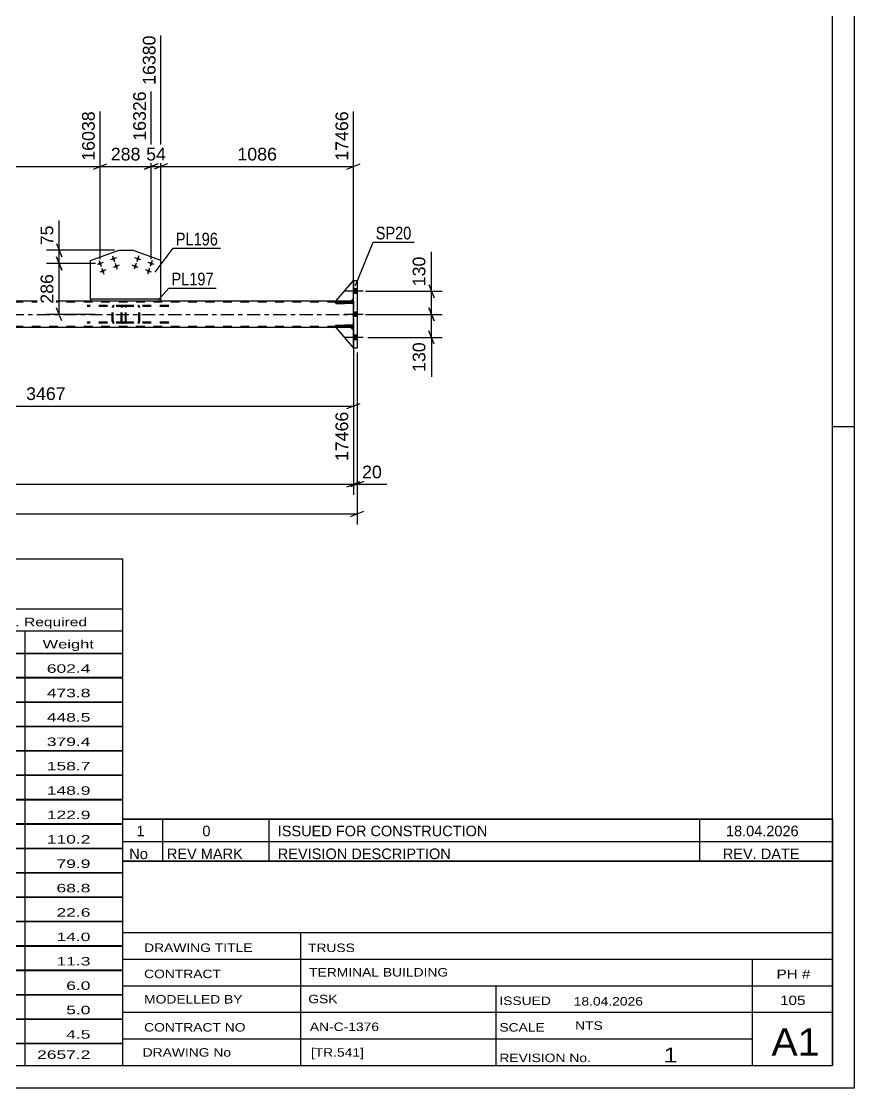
# Model space of a CAD drawing. Header units: millimetres. Extents: x -109 to 732, y -404 to 190.
# Drawn here: x 544.1 to 731.9, y -404 to -163.5 of the extents above; entities that cross this region are included whole.
import ezdxf

# ---------------------------------------------------------------- set-up
doc = ezdxf.new("R2010")
doc.units = ezdxf.units.MM
doc.linetypes.add('DXK_LINE_DOT2', pattern=[3.9198, 1.9599, -1.9599])
doc.linetypes.add('DXK_LINE_DOT3', pattern=[5.9187, 2.979, -0.9799, 0.9799, -0.9799])
doc.styles.add('Arial', font='ARIAL.TTF', dxfattribs={"height": 0.2})
doc.styles.add('Arial Narrow', font='ARIALN.TTF', dxfattribs={"height": 0.2})

# ---------------------------------------------------------------- blocks, each defined once
blk = doc.blocks.new('Unknown-717262461-1115')
at = {"color": 5, "linetype": 'Continuous'}
for p, q in [((731.85, -404.01), (731.85, 189.99)), ((726.85, -399.01), (726.85, 184.99)), ((731.85, -255.01), (726.85, -255.01)), ((-104.15, -399.01), (726.85, -399.01)), ((-109.15, -404.01), (731.85, -404.01))]:
    blk.add_line(p, q, dxfattribs=at)
blk = doc.blocks.new('Unknown-717262461-23885')
at = {"color": 7, "linetype": 'Continuous'}
for p, q in [((566.85, -352.96), (566.85, -399.01)), ((566.85, -352.96), (726.85, -352.96)), ((726.85, -353.01), (726.85, -399.01)), ((566.85, -369.01), (726.85, -369.01)), ((606.99, -369.01), (606.99, -399.01)), ((566.85, -375.01), (726.85, -375.01)), ((708.85, -398.96), (708.85, -374.96)), ((566.85, -381.01), (726.85, -381.01)), ((650.99, -381.01), (650.99, -399.01)), ((566.85, -387.01), (726.85, -387.01)), ((566.85, -393.01), (708.85, -393.01)), ((566.85, -399.01), (726.85, -399.01))]:
    blk.add_line(p, q, dxfattribs=at)
at = {"color": 7, "style": 'Arial Narrow'}
for s, height, width, p in [('DRAWING TITLE', 1.9089, 1.425378, (571.73, -373.4)), ('TRUSS', 1.909, 1.425378, (608.66, -373.42)), ('CONTRACT', 1.909, 1.425378, (571.73, -379.3)), ('TERMINAL BUILDING', 1.9089, 1.425378, (608.91, -378.94)), ('MODELLED BY', 1.9089, 1.425378, (571.73, -385.03)), ('GSK', 1.909, 1.425378, (608.73, -384.97)), ('ISSUED', 1.909, 1.425378, (651.79, -385.37)), ('18.04.2026', 1.909, 1.425378, (668.54, -385.49)), ('CONTRACT NO', 1.9089, 1.425378, (571.73, -391.35)), ('AN-C-1376', 1.909, 1.425378, (609.08, -391.23)), ('SCALE', 1.909, 1.425378, (651.79, -391.36)), ('A1', 6.204, 1.25, (713.09, -396.81)), ('DRAWING No', 1.909, 1.425378, (571.41, -397.01)), ('[TR.541]', 1.909, 1.425378, (609.31, -397.02)), ('REVISION No.', 1.9089, 1.425378, (651.79, -398.24)), ('1', 3.34, 1.5, (688.76, -398.33))]:
    blk.add_text(s, height=height, dxfattribs=dict(at, width=width)).set_placement(p)
at = {"color": 7, "linetype": 'Continuous', "style": 'Arial Narrow'}
for s, height, width, p in [('PH #', 2.1, 1.42538, (714.25, -379.46)), ('105', 2.1, 1.42538, (715.04, -385.36)), ('NTS', 1.909, 1.425378, (668.85, -390.96))]:
    blk.add_text(s, height=height, dxfattribs=dict(at, width=width)).set_placement(p)
blk = doc.blocks.new('Unknown-717262461-23886')
at = {"color": 7, "linetype": 'Continuous'}
for p, q in [((406.85, -284.76), (566.85, -284.76)), ((406.85, -296.01), (406.85, -284.76)), ((566.85, -284.76), (566.85, -296.01)), ((406.85, -296.01), (566.85, -296.01)), ((406.85, -296.01), (406.85, -301.01)), ((566.85, -296.01), (566.85, -301.01)), ((406.85, -301.01), (566.85, -301.01)), ((406.85, -301.01), (406.85, -306.01)), ((430.85, -301.01), (430.85, -306.01)), ((466.35, -301.01), (466.35, -306.01)), ((492.35, -301.01), (492.35, -306.01)), ((505.35, -301.01), (505.35, -306.01)), ((522.85, -301.01), (522.85, -306.01)), ((544.85, -301.01), (544.85, -306.01)), ((566.85, -301.01), (566.85, -306.01)), ((406.85, -306.01), (566.85, -306.01)), ((406.85, -306.06), (406.85, -311.46)), ((406.85, -306.06), (566.85, -306.06)), ((430.85, -306.01), (430.85, -311.51)), ((466.35, -306.01), (466.35, -311.51)), ((492.35, -306.01), (492.35, -311.51)), ((505.35, -306.01), (505.35, -311.51)), ((522.85, -306.01), (522.85, -311.51)), ((544.85, -306.01), (544.85, -311.51)), ((566.85, -306.06), (566.85, -311.46)), ((406.85, -311.46), (566.85, -311.46)), ((406.85, -311.56), (406.85, -316.96)), ((406.85, -311.56), (566.85, -311.56)), ((430.85, -311.51), (430.85, -317.01)), ((466.35, -311.51), (466.35, -317.01)), ((492.35, -311.51), (492.35, -317.01)), ((505.35, -311.51), (505.35, -317.01)), ((522.85, -311.51), (522.85, -317.01)), ((544.85, -311.51), (544.85, -317.01)), ((566.85, -311.56), (566.85, -316.96)), ((406.85, -316.96), (566.85, -316.96)), ((406.85, -317.06), (406.85, -322.46)), ((406.85, -317.06), (566.85, -317.06)), ((430.85, -317.01), (430.85, -322.51)), ((466.35, -317.01), (466.35, -322.51)), ((492.35, -317.01), (492.35, -322.51)), ((505.35, -317.01), (505.35, -322.51)), ((522.85, -317.01), (522.85, -322.51)), ((544.85, -317.01), (544.85, -322.51)), ((566.85, -317.06), (566.85, -322.46)), ((406.85, -322.46), (566.85, -322.46)), ((406.85, -322.56), (406.85, -327.96)), ((406.85, -322.56), (566.85, -322.56)), ((430.85, -322.51), (430.85, -328.01)), ((466.35, -322.51), (466.35, -328.01)), ((492.35, -322.51), (492.35, -328.01)), ((505.35, -322.51), (505.35, -328.01)), ((522.85, -322.51), (522.85, -328.01)), ((544.85, -322.51), (544.85, -328.01)), ((566.85, -322.56), (566.85, -327.96)), ((406.85, -327.96), (566.85, -327.96)), ((406.85, -328.06), (406.85, -333.46)), ((406.85, -328.06), (566.85, -328.06)), ((430.85, -328.01), (430.85, -333.51)), ((466.35, -328.01), (466.35, -333.51)), ((492.35, -328.01), (492.35, -333.51)), ((505.35, -328.01), (505.35, -333.51)), ((522.85, -328.01), (522.85, -333.51)), ((544.85, -328.01), (544.85, -333.51)), ((566.85, -328.06), (566.85, -333.46)), ((406.85, -333.46), (566.85, -333.46)), ((406.85, -333.56), (406.85, -338.96)), ((406.85, -333.56), (566.85, -333.56)), ((430.85, -333.51), (430.85, -339.01)), ((466.35, -333.51), (466.35, -339.01)), ((492.35, -333.51), (492.35, -339.01)), ((505.35, -333.51), (505.35, -339.01)), ((522.85, -333.51), (522.85, -339.01)), ((544.85, -333.51), (544.85, -339.01)), ((566.85, -333.56), (566.85, -338.96)), ((406.85, -338.96), (566.85, -338.96)), ((406.85, -339.06), (406.85, -344.46)), ((406.85, -339.06), (566.85, -339.06)), ((430.85, -339.01), (430.85, -344.51)), ((466.35, -339.01), (466.35, -344.51)), ((492.35, -339.01), (492.35, -344.51)), ((505.35, -339.01), (505.35, -344.51)), ((522.85, -339.01), (522.85, -344.51)), ((544.85, -339.01), (544.85, -344.51)), ((566.85, -339.06), (566.85, -344.46)), ((406.85, -344.46), (566.85, -344.46)), ((406.85, -344.56), (406.85, -349.96)), ((406.85, -344.56), (566.85, -344.56)), ((430.85, -344.51), (430.85, -350.01)), ((466.35, -344.51), (466.35, -350.01)), ((492.35, -344.51), (492.35, -350.01)), ((505.35, -344.51), (505.35, -350.01)), ((522.85, -344.51), (522.85, -350.01)), ((544.85, -344.51), (544.85, -350.01)), ((566.85, -344.56), (566.85, -349.96)), ((406.85, -349.96), (566.85, -349.96)), ((406.85, -350.06), (406.85, -355.46)), ((406.85, -350.06), (566.85, -350.06)), ((430.85, -350.01), (430.85, -355.51)), ((466.35, -350.01), (466.35, -355.51)), ((492.35, -350.01), (492.35, -355.51)), ((505.35, -350.01), (505.35, -355.51)), ((522.85, -350.01), (522.85, -355.51)), ((544.85, -350.01), (544.85, -355.51)), ((566.85, -350.06), (566.85, -355.46)), ((406.85, -355.46), (566.85, -355.46)), ((406.85, -355.56), (406.85, -360.96)), ((406.85, -355.56), (566.85, -355.56)), ((430.85, -355.51), (430.85, -361.01)), ((466.35, -355.51), (466.35, -361.01)), ((492.35, -355.51), (492.35, -361.01)), ((505.35, -355.51), (505.35, -361.01)), ((522.85, -355.51), (522.85, -361.01)), ((544.85, -355.51), (544.85, -361.01)), ((566.85, -355.56), (566.85, -360.96)), ((406.85, -360.96), (566.85, -360.96)), ((406.85, -361.06), (406.85, -366.46)), ((406.85, -361.06), (566.85, -361.06)), ((430.85, -361.01), (430.85, -366.51)), ((466.35, -361.01), (466.35, -366.51)), ((492.35, -361.01), (492.35, -366.51)), ((505.35, -361.01), (505.35, -366.51)), ((522.85, -361.01), (522.85, -366.51)), ((544.85, -361.01), (544.85, -366.51)), ((566.85, -361.06), (566.85, -366.46)), ((406.85, -366.46), (566.85, -366.46)), ((406.85, -366.56), (406.85, -371.96)), ((406.85, -366.56), (566.85, -366.56)), ((430.85, -366.51), (430.85, -372.01)), ((466.35, -366.51), (466.35, -372.01)), ((492.35, -366.51), (492.35, -372.01)), ((505.35, -366.51), (505.35, -372.01)), ((522.85, -366.51), (522.85, -372.01)), ((544.85, -366.51), (544.85, -372.01)), ((566.85, -366.56), (566.85, -371.96)), ((406.85, -371.96), (566.85, -371.96)), ((406.85, -372.06), (406.85, -377.46)), ((406.85, -372.06), (566.85, -372.06)), ((430.85, -372.01), (430.85, -377.51)), ((466.35, -372.01), (466.35, -377.51)), ((492.35, -372.01), (492.35, -377.51)), ((505.35, -372.01), (505.35, -377.51)), ((522.85, -372.01), (522.85, -377.51)), ((544.85, -372.01), (544.85, -377.51)), ((566.85, -372.06), (566.85, -377.46)), ((406.85, -377.46), (566.85, -377.46)), ((430.85, -377.51), (430.85, -383.01)), ((466.35, -377.51), (466.35, -383.01)), ((492.35, -377.51), (492.35, -383.01)), ((505.35, -377.51), (505.35, -383.01)), ((522.85, -377.51), (522.85, -383.01)), ((544.85, -377.51), (544.85, -383.01)), ((406.85, -377.56), (406.85, -382.96)), ((406.85, -377.56), (566.85, -377.56)), ((566.85, -377.56), (566.85, -382.96)), ((406.85, -382.96), (566.85, -382.96)), ((406.85, -383.06), (406.85, -388.46)), ((406.85, -383.06), (566.85, -383.06)), ((430.85, -383.01), (430.85, -388.51)), ((466.35, -383.01), (466.35, -388.51)), ((492.35, -383.01), (492.35, -388.51)), ((505.35, -383.01), (505.35, -388.51)), ((522.85, -383.01), (522.85, -388.51)), ((544.85, -383.01), (544.85, -388.51)), ((566.85, -383.06), (566.85, -388.46)), ((406.85, -388.46), (566.85, -388.46)), ((406.85, -388.56), (406.85, -393.96)), ((406.85, -388.56), (566.85, -388.56)), ((430.85, -388.51), (430.85, -394.01)), ((466.35, -388.51), (466.35, -394.01)), ((492.35, -388.51), (492.35, -394.01)), ((505.35, -388.51), (505.35, -394.01)), ((522.85, -388.51), (522.85, -394.01)), ((544.85, -388.51), (544.85, -394.01)), ((566.85, -388.56), (566.85, -393.96)), ((406.85, -393.96), (566.85, -393.96)), ((406.85, -394.01), (566.85, -394.01)), ((406.85, -394.01), (406.85, -399.01)), ((522.85, -394.01), (522.85, -399.01)), ((544.85, -394.01), (544.85, -399.01)), ((566.85, -394.01), (566.85, -399.01)), ((406.85, -399.01), (566.85, -399.01))]:
    blk.add_line(p, q, dxfattribs=at)
at = {"color": 7, "style": 'Arial Narrow'}
for s, height, width, p in [('GENERAL NOTES & WELD DETAILS :', 2.8633, 1.4, (408, -292.45)), ('REFER TYP DRAWING TYP-01', 1.9089, 1.6, (491.55, -292.35)), ("MATERIAL LIST FOR ASSEMBLY MK'D", 1.9089, 1.6, (408, -299.95)), ('TR541', 1.909, 1.794707, (500.75, -300.04)), ('1', 1.91, 1.794707, (528.93, -299.95)), ('No. Required', 1.9089, 1.6, (538.26, -299.95)), ('Mark', 1.909, 1.7, (408.19, -305.01)), ('Profile', 1.909, 1.7, (441.26, -305.01)), ('Material', 1.909, 1.7, (471.39, -304.95)), ('Length', 1.909, 1.7, (506.85, -304.95)), ('Weight', 1.909, 1.7, (548.85, -304.95)), ('No.', 1.909, 1.7, (496.35, -304.95)), ('Area', 1.909, 1.7, (529.35, -304.95))]:
    blk.add_text(s, height=height, dxfattribs=dict(at, width=width)).set_placement(p)
at = {"color": 7, "linetype": 'Continuous', "style": 'Arial Narrow'}
for s, height, width, p in [('TR541', 1.909, 1.794707, (408.35, -310.45)), ('SHS150*8', 1.909, 1.794707, (432.85, -310.45)), ('E350', 1.909, 1.794707, (472.59, -310.45)), ('1', 1.91, 1.794707, (496.71, -310.45)), ('16889', 1.909, 1.794707, (507.25, -310.45)), ('10.1', 1.909, 1.794707, (530.98, -310.45)), ('602.4', 1.909, 1.794707, (549.81, -310.45)), ('BC298', 1.909, 1.794707, (408.35, -315.95)), ('SHS150*6', 1.909, 1.794707, (432.85, -315.95)), ('E350', 1.909, 1.794707, (472.59, -315.95)), ('1', 1.91, 1.794707, (496.71, -315.95)), ('17466', 1.909, 1.794707, (507.25, -315.95)), ('10.5', 1.909, 1.794707, (530.98, -315.95)), ('473.8', 1.909, 1.794707, (549.81, -315.95)), ('M248', 1.909, 1.794707, (408.35, -321.45)), ('SHS100*6', 1.909, 1.794707, (432.85, -321.45)), ('E350', 1.909, 1.794707, (472.59, -321.45)), ('8', 1.91, 1.794707, (496.71, -321.45)), ('3202', 1.909, 1.794707, (509.43, -321.45)), ('1.3', 1.909, 1.794707, (533.17, -321.45)), ('448.5', 1.909, 1.794707, (549.81, -321.45)), ('M246', 1.909, 1.794707, (408.35, -326.95)), ('SHS100*6', 1.909, 1.794707, (432.85, -326.95)), ('E350', 1.909, 1.794707, (472.59, -326.95)), ('7', 1.91, 1.794707, (496.71, -326.95)), ('3120', 1.909, 1.794707, (509.43, -326.95)), ('1.2', 1.909, 1.794707, (533.17, -326.95)), ('379.4', 1.909, 1.794707, (549.81, -326.95)), ('SP20', 1.909, 1.794707, (408.35, -332.45)), ('PL20*380', 1.909, 1.794707, (432.85, -332.45)), ('E350', 1.909, 1.794707, (472.59, -332.45)), ('7', 1.91, 1.794707, (496.71, -332.45)), ('380', 1.909, 1.794707, (511.62, -332.45)), ('0.3', 1.909, 1.794707, (533.17, -332.45)), ('158.7', 1.909, 1.794707, (549.81, -332.45)), ('PL761', 1.909, 1.794707, (408.35, -337.95)), ('PL12*300', 1.909, 1.794707, (432.85, -337.95)), ('E350', 1.909, 1.794707, (472.59, -337.95)), ('17', 1.909, 1.794707, (495.61, -337.95)), ('310', 1.909, 1.794707, (511.62, -337.95)), ('0.2', 1.909, 1.794707, (533.17, -337.95)), ('148.9', 1.909, 1.794707, (549.81, -337.95)), ('PL196', 1.909, 1.794707, (408.35, -343.45)), ('PL12*276', 1.909, 1.794707, (432.85, -343.45)), ('E350', 1.909, 1.794707, (472.59, -343.45)), ('13', 1.909, 1.794707, (495.61, -343.45)), ('396', 1.909, 1.794707, (511.62, -343.45)), ('0.2', 1.909, 1.794707, (533.17, -343.45)), ('122.9', 1.909, 1.794707, (549.81, -343.45)), ('M1454', 1.909, 1.794707, (408.35, -348.95)), ('RHS100*100*6', 1.9089, 1.794707, (432.85, -348.95)), ('E350', 1.909, 1.794707, (472.59, -348.95)), ('17', 1.909, 1.794707, (495.61, -348.95)), ('366', 1.909, 1.794707, (511.62, -348.95)), ('0.1', 1.909, 1.794707, (533.17, -348.95)), ('110.2', 1.909, 1.794707, (549.81, -348.95)), ('PL205', 1.909, 1.794707, (408.35, -354.45)), ('PL12*521', 1.909, 1.794707, (432.85, -354.45)), ('E350', 1.909, 1.794707, (472.59, -354.45)), ('3', 1.91, 1.794707, (496.71, -354.45)), ('565', 1.909, 1.794707, (511.62, -354.45)), ('0.6', 1.909, 1.794707, (533.17, -354.45)), ('79.9', 1.909, 1.794707, (551.99, -354.45)), ('PL197', 1.909, 1.794707, (408.35, -359.95)), ('PL10*170', 1.909, 1.794707, (432.85, -359.95)), ('E350', 1.909, 1.794707, (472.59, -359.95)), ('13', 1.909, 1.794707, (495.61, -359.95)), ('396', 1.909, 1.794707, (511.62, -359.95)), ('0.1', 1.909, 1.794707, (533.17, -359.95)), ('68.8', 1.909, 1.794707, (551.99, -359.95)), ('PL206', 1.909, 1.794707, (408.35, -365.45)), ('PL10*170', 1.909, 1.794707, (432.85, -365.45)), ('E350', 1.909, 1.794707, (472.59, -365.45)), ('3', 1.91, 1.794707, (496.71, -365.45)), ('565', 1.909, 1.794707, (511.62, -365.45)), ('0.2', 1.909, 1.794707, (533.17, -365.45)), ('22.6', 1.909, 1.794707, (551.99, -365.45)), ('TB74', 1.909, 1.794707, (408.35, -370.95)), ('RHS150*110*6', 1.9089, 1.794707, (432.85, -370.95)), ('E350', 1.909, 1.794707, (472.59, -370.95)), ('3', 1.91, 1.794707, (496.71, -370.95)), ('200', 1.909, 1.794707, (511.62, -370.95)), ('0.1', 1.909, 1.794707, (533.17, -370.95)), ('14.0', 1.909, 1.794707, (551.99, -370.95)), ('ST26', 1.909, 1.794707, (408.35, -376.45)), ('PL8*100', 1.909, 1.794707, (432.85, -376.45)), ('E350', 1.909, 1.794707, (472.59, -376.45)), ('32', 1.909, 1.794707, (495.61, -376.45)), ('115', 1.909, 1.794707, (511.62, -376.45)), ('0.0', 1.909, 1.794707, (533.17, -376.45)), ('11.3', 1.909, 1.794707, (551.99, -376.45)), ('PL538', 1.909, 1.794707, (408.35, -381.95)), ('PL10*150', 1.909, 1.794707, (432.85, -381.95)), ('E350', 1.909, 1.794707, (472.59, -381.95)), ('3', 1.91, 1.794707, (496.71, -381.95)), ('170', 1.909, 1.794707, (511.62, -381.95)), ('0.1', 1.909, 1.794707, (533.17, -381.95)), ('6.0', 1.909, 1.794707, (554.18, -381.95)), ('ST33', 1.909, 1.794707, (408.35, -387.45)), ('PL8*100', 1.909, 1.794707, (432.85, -387.45)), ('E350', 1.909, 1.794707, (472.59, -387.45)), ('12', 1.909, 1.794707, (495.61, -387.45)), ('135', 1.909, 1.794707, (511.62, -387.45)), ('0.0', 1.909, 1.794707, (533.17, -387.45)), ('5.0', 1.909, 1.794707, (554.18, -387.45)), ('ST32', 1.909, 1.794707, (408.35, -392.95)), ('PL8*100', 1.909, 1.794707, (432.85, -392.95)), ('E350', 1.909, 1.794707, (472.59, -392.95)), ('12', 1.909, 1.794707, (495.61, -392.95)), ('121', 1.909, 1.794707, (511.62, -392.95)), ('0.0', 1.909, 1.794707, (533.17, -392.95)), ('4.5', 1.909, 1.794707, (554.18, -392.95)), ('Total', 1.909, 1.7, (509.18, -397.51)), ('56.0', 1.909, 1.794707, (530.49, -397.51)), ('2657.2', 1.909, 1.794707, (547.62, -397.51))]:
    blk.add_text(s, height=height, dxfattribs=dict(at, width=width)).set_placement(p)
blk = doc.blocks.new('Unknown-717262461-23888')
at = {"color": 7, "linetype": 'Continuous'}
for p, q in [((566.85, -343.46), (726.85, -343.46)), ((726.85, -343.46), (566.85, -343.46)), ((566.85, -343.46), (566.85, -348.46)), ((575.85, -343.46), (575.85, -348.46)), ((599.85, -343.46), (599.85, -348.46)), ((696.85, -343.46), (696.85, -348.46)), ((726.85, -343.46), (726.85, -348.46)), ((566.85, -348.46), (726.85, -348.46)), ((566.85, -348.46), (566.85, -352.96)), ((566.85, -348.46), (726.85, -348.46)), ((575.85, -348.46), (575.85, -352.96)), ((599.85, -348.46), (599.85, -352.96)), ((696.85, -348.46), (696.85, -352.96)), ((726.85, -348.46), (726.85, -352.96)), ((726.85, -352.96), (566.85, -352.96))]:
    blk.add_line(p, q, dxfattribs=at)
at = {"color": 7, "linetype": 'Continuous', "style": 'Arial Narrow'}
for s, height, width, p in [('1', 2.39, 1.196471, (570.01, -347.31)), ('0', 2.39, 1.196471, (584.86, -347.31)), ('ISSUED FOR CONSTRUCTION', 2.3861, 1.196471, (601.85, -347.31)), ('18.04.2026', 2.386, 1.196471, (702.85, -347.31)), ('No', 2.386, 1.2, (568.39, -352.46)), ('REV MARK', 2.386, 1.2, (576.85, -352.46)), ('REVISION DESCRIPTION', 2.3861, 1.2, (601.85, -352.46)), ('REV. DATE', 2.386, 1.2, (702.13, -352.46))]:
    blk.add_text(s, height=height, dxfattribs=dict(at, width=width)).set_placement(p)
blk = doc.blocks.new('Part-717262461-3540 - 3396')
at = {"color": 7, "linetype": 'DXK_LINE_DOT2'}
for p, q in [((618.92, -226.85), (614.92, -226.85)), ((614.92, -226.85), (614.92, -227.17)), ((614.92, -227.17), (618.92, -227.17)), ((618.32, -226.85), (618.32, -227.17)), ((618.92, -227.17), (618.92, -226.85))]:
    blk.add_line(p, q, dxfattribs=at)
blk = doc.blocks.new('Part-717262461-3476 - 3396')
at = {"color": 7, "linetype": 'DXK_LINE_DOT2'}
for p, q in [((567.43, -227.61), (558.93, -227.61)), ((567.43, -227.85), (558.93, -227.85)), ((564.56, -227.9), (564.52, -228.09)), ((564.52, -231.13), (564.52, -228.09)), ((564.77, -228.09), (564.79, -228)), ((564.77, -231.13), (564.77, -228.09)), ((564.79, -228), (564.85, -227.92)), ((565.02, -227.61), (564.83, -227.64)), ((564.85, -227.92), (564.93, -227.87)), ((564.93, -227.87), (565.02, -227.85)), ((566.53, -227.85), (566.53, -227.61)), ((567.53, -227.64), (567.43, -227.61)), ((567.43, -227.85), (567.48, -227.87)), ((567.48, -227.87), (567.53, -227.92)), ((567.62, -227.75), (567.53, -227.64)), ((567.53, -227.92), (567.56, -228)), ((567.56, -228), (567.57, -228.09)), ((567.57, -231.13), (567.57, -228.09)), ((567.68, -227.9), (567.62, -227.75)), ((567.7, -228.09), (567.68, -227.9)), ((567.7, -231.13), (567.7, -228.09)), ((567.43, -231.37), (558.93, -231.37)), ((567.43, -231.61), (558.93, -231.61)), ((564.52, -231.13), (564.56, -231.31)), ((564.79, -231.22), (564.77, -231.13)), ((564.85, -231.3), (564.79, -231.22)), ((564.83, -231.57), (565.02, -231.61)), ((564.93, -231.35), (564.85, -231.3)), ((565.02, -231.37), (564.93, -231.35)), ((566.53, -231.61), (566.53, -231.37)), ((567.48, -231.35), (567.43, -231.37)), ((567.43, -231.61), (567.53, -231.57)), ((567.53, -231.3), (567.48, -231.35)), ((567.56, -231.22), (567.53, -231.3)), ((567.53, -231.57), (567.62, -231.47)), ((567.57, -231.13), (567.56, -231.22)), ((567.62, -231.47), (567.68, -231.31)), ((567.68, -231.31), (567.7, -231.13))]:
    blk.add_line(p, q, dxfattribs=at)
for centre, start, end in [((565.01, -228.1), 111.1513, 156.1049), ((565.01, -231.11), 203.8951, 248.8487)]:
    blk.add_arc(centre, 0.492, start, end, dxfattribs=at)
blk = doc.blocks.new('Part-717262461-3605 - 3396')
at = {"color": 2, "linetype": 'Continuous'}
for p, q in [((618.92, -237.21), (618.92, -222.01)), ((618.92, -222.01), (619.72, -222.01)), ((619.72, -222.01), (619.72, -237.21)), ((619.72, -237.21), (618.92, -237.21))]:
    blk.add_line(p, q, dxfattribs=at)
at = {"color": 7, "linetype": 'DXK_LINE_DOT2'}
for p, q in [((618.92, -237.21), (618.92, -222.01)), ((619.72, -222.01), (619.72, -237.21))]:
    blk.add_line(p, q, dxfattribs=at)
blk = doc.blocks.new('Part-717262461-3506 - 3396')
at = {"color": 7, "linetype": 'DXK_LINE_DOT2'}
for p, q in [((566.57, -227.9), (566.53, -228.09)), ((566.53, -231.13), (566.53, -228.09)), ((566.79, -228.09), (566.81, -228)), ((566.79, -231.13), (566.79, -228.09)), ((566.81, -228), (566.86, -227.92)), ((567.04, -227.61), (566.85, -227.64)), ((566.86, -227.92), (566.95, -227.87)), ((566.95, -227.87), (567.04, -227.85)), ((577.27, -227.61), (567.04, -227.61)), ((577.27, -227.85), (567.04, -227.85)), ((570.47, -227.64), (570.28, -227.61)), ((570.28, -227.85), (570.38, -227.87)), ((570.38, -227.87), (570.46, -227.92)), ((570.46, -227.92), (570.52, -228)), ((570.52, -228), (570.53, -228.09)), ((570.53, -231.13), (570.53, -228.09)), ((570.79, -228.09), (570.75, -227.9)), ((570.79, -231.13), (570.79, -228.09)), ((566.53, -231.13), (566.57, -231.31)), ((566.81, -231.22), (566.79, -231.13)), ((566.86, -231.3), (566.81, -231.22)), ((566.85, -231.57), (567.04, -231.61)), ((566.95, -231.35), (566.86, -231.3)), ((567.04, -231.37), (566.95, -231.35)), ((577.27, -231.37), (567.04, -231.37)), ((577.27, -231.61), (567.04, -231.61)), ((570.38, -231.35), (570.28, -231.37)), ((570.28, -231.61), (570.47, -231.57)), ((570.46, -231.3), (570.38, -231.35)), ((570.52, -231.22), (570.46, -231.3)), ((570.53, -231.13), (570.52, -231.22)), ((570.75, -231.31), (570.79, -231.13))]:
    blk.add_line(p, q, dxfattribs=at)
for centre, start, end in [((567.02, -228.11), 110.7583, 155.68), ((570.3, -228.11), 24.32, 69.2417), ((567.02, -231.11), 204.32, 249.2417), ((570.3, -231.11), 290.7583, 335.68)]:
    blk.add_arc(centre, 0.496, start, end, dxfattribs=at)
blk = doc.blocks.new('Part-717262461-3546 - 3396')
at = {"color": 2, "linetype": 'Continuous'}
for p, q in [((614.92, -232.37), (614.92, -232.05)), ((614.92, -232.05), (618.92, -232.05)), ((618.92, -232.37), (614.92, -232.37)), ((618.92, -232.05), (618.92, -232.37))]:
    blk.add_line(p, q, dxfattribs=at)
at = {"color": 7, "linetype": 'DXK_LINE_DOT2'}
blk.add_line((618.32, -232.37), (618.32, -232.05), dxfattribs=at)
blk = doc.blocks.new('Part-717262461-3581 - 3396')
at = {"color": 7, "linetype": 'DXK_LINE_DOT2'}
for p, q in [((614.92, -226.61), (618.92, -222.01)), ((618.92, -222.01), (618.92, -226.01)), ((618.92, -226.01), (618.32, -226.61)), ((618.32, -226.61), (614.92, -226.61))]:
    blk.add_line(p, q, dxfattribs=at)
blk = doc.blocks.new('Part-717262461-3582 - 3396')
at = {"color": 2, "linetype": 'Continuous'}
for p, q in [((614.92, -226.61), (618.92, -222.01)), ((618.92, -226.01), (618.32, -226.61)), ((618.32, -226.61), (614.92, -226.61))]:
    blk.add_line(p, q, dxfattribs=at)
at = {"color": 7, "linetype": 'DXK_LINE_DOT2'}
blk.add_line((618.92, -226.01), (618.92, -222.01), dxfattribs=at)
blk = doc.blocks.new('Part-717262461-3583 - 3396')
at = {"color": 7, "linetype": 'DXK_LINE_DOT2'}
for p, q in [((618.32, -232.61), (614.92, -232.61)), ((614.92, -232.61), (618.92, -237.21)), ((618.92, -233.21), (618.32, -232.61)), ((618.92, -237.21), (618.92, -233.21))]:
    blk.add_line(p, q, dxfattribs=at)
blk = doc.blocks.new('Part-717262461-3584 - 3396')
at = {"color": 2, "linetype": 'Continuous'}
for p, q in [((618.32, -232.61), (614.92, -232.61)), ((614.92, -232.61), (618.92, -237.21)), ((618.92, -233.21), (618.32, -232.61))]:
    blk.add_line(p, q, dxfattribs=at)
at = {"color": 7, "linetype": 'DXK_LINE_DOT2'}
blk.add_line((618.92, -233.21), (618.92, -237.21), dxfattribs=at)
blk = doc.blocks.new('Part-717262461-3591 - 3396')
at = {"color": 2, "linetype": 'Continuous'}
for p, q in [((614.92, -227.17), (614.92, -226.85)), ((614.92, -226.85), (618.92, -226.85)), ((618.92, -227.17), (614.92, -227.17)), ((618.92, -226.85), (618.92, -227.17))]:
    blk.add_line(p, q, dxfattribs=at)
at = {"color": 7, "linetype": 'DXK_LINE_DOT2'}
blk.add_line((618.32, -227.17), (618.32, -226.85), dxfattribs=at)
blk = doc.blocks.new('Bolt-717262461-3614 - 3396')
at = {"linetype": 'Continuous'}
for points in [[(618.92, -223.89), (618.92, -224.93), (619.72, -224.93), (619.72, -223.89)], [(618.92, -223.89), (618.92, -224.93), (619.72, -224.93), (619.72, -223.89)], [(618.92, -223.89), (618.92, -224.93), (619.72, -224.93), (619.72, -223.89)], [(618.92, -229.09), (618.92, -230.13), (619.72, -230.13), (619.72, -229.09)], [(618.92, -229.09), (618.92, -230.13), (619.72, -230.13), (619.72, -229.09)], [(618.92, -234.29), (618.92, -235.33), (619.72, -235.33), (619.72, -234.29)], [(618.92, -234.29), (618.92, -235.33), (619.72, -235.33), (619.72, -234.29)], [(618.92, -234.29), (618.92, -235.33), (619.72, -235.33), (619.72, -234.29)]]:
    blk.add_hatch(color=1, dxfattribs=at).paths.add_polyline_path(points)
at = {"color": 1, "linetype": 'Continuous'}
for p, q in [((621.12, -224.41), (616.92, -224.41)), ((621.12, -224.41), (616.92, -224.41)), ((621.12, -224.41), (616.92, -224.41)), ((619.72, -223.89), (618.92, -223.89)), ((619.72, -223.89), (618.92, -223.89)), ((619.72, -223.89), (618.92, -223.89)), ((619.72, -224.93), (618.92, -224.93)), ((619.72, -224.93), (618.92, -224.93)), ((619.72, -224.93), (618.92, -224.93)), ((621.12, -229.61), (616.92, -229.61)), ((621.12, -229.61), (616.92, -229.61)), ((619.72, -229.09), (618.92, -229.09)), ((619.72, -229.09), (618.92, -229.09)), ((619.72, -230.13), (618.92, -230.13)), ((619.72, -230.13), (618.92, -230.13)), ((621.12, -234.81), (616.92, -234.81)), ((621.12, -234.81), (616.92, -234.81)), ((621.12, -234.81), (616.92, -234.81)), ((619.72, -234.29), (618.92, -234.29)), ((619.72, -234.29), (618.92, -234.29)), ((619.72, -234.29), (618.92, -234.29)), ((619.72, -235.33), (618.92, -235.33)), ((619.72, -235.33), (618.92, -235.33)), ((619.72, -235.33), (618.92, -235.33))]:
    blk.add_line(p, q, dxfattribs=at)
blk = doc.blocks.new('Part-717262461-3650 - 3396')
at = {"color": 7, "linetype": 'DXK_LINE_DOT2'}
for p, q in [((618.92, -232.05), (614.92, -232.05)), ((614.92, -232.05), (614.92, -232.37)), ((614.92, -232.37), (618.92, -232.37)), ((618.32, -232.37), (618.32, -232.05)), ((618.92, -232.37), (618.92, -232.05))]:
    blk.add_line(p, q, dxfattribs=at)
blk = doc.blocks.new('Part-717262461-3672 - 3396')
at = {"color": 7, "linetype": 'DXK_LINE_DOT2'}
for p, q in [((618.92, -226.85), (-44.3, -226.85)), ((575.5, -226.61), (559.64, -226.61)), ((618.32, -226.61), (614.92, -226.61)), ((618.92, -226.61), (618.92, -232.61)), ((618.92, -232.37), (-44.3, -232.37)), ((618.33, -232.61), (614.93, -232.61))]:
    blk.add_line(p, q, dxfattribs=at)
at = {"color": 2, "linetype": 'Continuous'}
for p, q in [((559.64, -226.61), (493.74, -226.61)), ((614.92, -226.61), (575.5, -226.61)), ((618.92, -226.61), (618.32, -226.61)), ((614.93, -232.61), (485.45, -232.61)), ((618.92, -232.61), (618.33, -232.61))]:
    blk.add_line(p, q, dxfattribs=at)
at = {"color": 7, "linetype": 'DXK_LINE_DOT3'}
blk.add_line((-44.3, -229.61), (618.92, -229.61), dxfattribs=at)
blk = doc.blocks.new('Part-717262461-3791 - 3396')
at = {"color": 2, "linetype": 'Continuous'}
for p, q in [((559.64, -217.43), (566.05, -215.16)), ((566.05, -215.16), (569.09, -215.16)), ((575.5, -217.43), (569.09, -215.16)), ((559.64, -226.21), (559.64, -217.43)), ((575.5, -226.21), (575.5, -217.43))]:
    blk.add_line(p, q, dxfattribs=at)
at = {"color": 7, "linetype": 'DXK_LINE_DOT2'}
blk.add_line((575.5, -226.21), (559.64, -226.21), dxfattribs=at)
blk = doc.blocks.new('Part-717262461-3796 - 3396')
at = {"color": 2, "linetype": 'Continuous'}
for p, q in [((575.5, -226.21), (559.64, -226.21)), ((559.64, -226.21), (559.64, -226.61)), ((575.5, -226.61), (559.64, -226.61)), ((575.5, -226.21), (575.5, -226.61))]:
    blk.add_line(p, q, dxfattribs=at)
blk = doc.blocks.new('Bolt-717262461-3797 - 3396')
at = {"linetype": 'Continuous'}
for points in [[(562.15, -218.03, -1), (561.47, -218.27, -1)], [(565.16, -216.96, -1), (564.48, -217.2, -1)], [(565.76, -218.65, -1), (565.09, -218.9, -1)], [(562.75, -219.72, -1), (562.07, -219.97, -1)]]:
    blk.add_hatch(color=1, dxfattribs=at).paths.add_polyline_path(points)
at = {"color": 1, "linetype": 'Continuous'}
for p, q in [((564.58, -216.4), (565.06, -217.76)), ((562.49, -217.91), (561.13, -218.39)), ((561.57, -217.47), (562.05, -218.83)), ((565.5, -216.84), (564.14, -217.32)), ((566.1, -218.53), (564.75, -219.02)), ((565.18, -218.1), (565.67, -219.45)), ((563.09, -219.6), (561.73, -220.09)), ((562.17, -219.17), (562.65, -220.52))]:
    blk.add_line(p, q, dxfattribs=at)
blk = doc.blocks.new('Bolt-717262461-3798 - 3396')
at = {"linetype": 'Continuous'}
for points in [[(570.05, -218.9, -1), (569.38, -218.65, -1)], [(570.66, -217.2, -1), (569.98, -216.96, -1)], [(573.67, -218.27, -1), (572.99, -218.03, -1)], [(573.07, -219.97, -1), (572.39, -219.72, -1)]]:
    blk.add_hatch(color=1, dxfattribs=at).paths.add_polyline_path(points)
at = {"color": 1, "linetype": 'Continuous'}
for p, q in [((570.56, -216.4), (570.08, -217.76)), ((570.39, -219.02), (569.04, -218.53)), ((569.96, -218.1), (569.47, -219.45)), ((571, -217.32), (569.64, -216.84)), ((574.01, -218.39), (572.65, -217.91)), ((573.57, -217.47), (573.09, -218.83)), ((573.41, -220.09), (572.05, -219.6)), ((572.97, -219.17), (572.49, -220.52))]:
    blk.add_line(p, q, dxfattribs=at)
blk = doc.blocks.new('StraightDimension-717262461-4294 - 3396')
at = {"color": 7, "linetype": 'Continuous'}
for p, q in [((493.74, -225.21), (493.74, -166.74)), ((561.81, -217.15), (561.81, -183.84)), ((495.24, -195.66), (492.24, -196.86)), ((493.74, -196.26), (561.81, -196.26)), ((560.31, -196.86), (563.31, -195.66))]:
    blk.add_line(p, q, dxfattribs=at)
at = {"color": 0, "linetype": 'Continuous'}
blk.add_wipeout([(561.21, -183.24), (557.01, -183.24), (557.01, -195.56), (561.21, -195.56)], dxfattribs=at)
at = {"color": 0}
blk.add_wipeout([(532.82, -195.51), (532.82, -191.31), (522.73, -191.31), (522.73, -195.51)], dxfattribs=at)
at = {"color": 3, "linetype": 'Continuous', "style": 'Arial'}
blk.add_text('16038', height=2.865, rotation=90.0002, dxfattribs=at).set_placement((560.61, -194.96))
at = {"color": 3, "style": 'Arial'}
blk.add_text('1702', height=2.865, dxfattribs=at).set_placement((523.33, -194.91))
blk = doc.blocks.new('StraightDimension-717262461-18828 - 3396')
at = {"color": 7, "linetype": 'Continuous'}
for p, q in [((552.02, -213.66), (553.22, -216.66)), ((565.05, -215.16), (549.77, -215.16)), ((552.62, -218.15), (552.62, -215.16)), ((560.81, -218.15), (549.77, -218.15)), ((553.22, -219.65), (552.02, -216.65))]:
    blk.add_line(p, q, dxfattribs=at)
at = {"color": 0}
blk.add_wipeout([(551.87, -208.99), (547.67, -208.99), (547.67, -214.63), (551.87, -214.63)], dxfattribs=at)
at = {"color": 7, "linetype": 'Continuous'}
blk.add_line((552.62, -215.16), (552.62, -208.46), dxfattribs=at)
blk.add_line((552.62, -215.16), (552.62, -208.46), dxfattribs=at)
at = {"color": 3, "style": 'Arial'}
blk.add_text('75', height=2.865, rotation=90.0002, dxfattribs=at).set_placement((551.27, -214.03))
blk = doc.blocks.new('StraightDimension-717262461-4058 - 3396')
at = {"color": 7, "linetype": 'Continuous'}
for p, q in [((618.92, -232.21), (618.92, -262.7)), ((480.25, -234.01), (480.25, -262.7)), ((481.75, -249.68), (478.75, -250.88)), ((617.42, -250.88), (620.42, -249.68)), ((480.25, -250.28), (618.92, -250.28))]:
    blk.add_line(p, q, dxfattribs=at)
at = {"color": 0}
blk.add_wipeout([(554.63, -249.53), (554.63, -245.33), (544.54, -245.33), (544.54, -249.53)], dxfattribs=at)
at = {"color": 0, "linetype": 'Continuous'}
blk.add_wipeout([(618.32, -250.98), (614.12, -250.98), (614.12, -263.3), (618.32, -263.3)], dxfattribs=at)
at = {"color": 3, "style": 'Arial'}
blk.add_text('3467', height=2.865, dxfattribs=at).set_placement((545.14, -248.93))
at = {"color": 3, "linetype": 'Continuous', "style": 'Arial'}
blk.add_text('17466', height=2.865, rotation=90.0002, dxfattribs=at).set_placement((617.72, -262.7))
blk = doc.blocks.new('StraightDimension-717262461-4285 - 3396')
at = {"color": 7, "linetype": 'Continuous'}
for p, q in [((573.33, -217.15), (573.33, -179.34)), ((561.81, -217.15), (561.81, -183.84)), ((560.31, -196.86), (563.31, -195.66)), ((561.81, -196.26), (573.33, -196.26)), ((574.83, -195.66), (571.83, -196.86))]:
    blk.add_line(p, q, dxfattribs=at)
at = {"color": 0}
blk.add_wipeout([(571.51, -195.51), (571.51, -191.31), (563.63, -191.31), (563.63, -195.51)], dxfattribs=at)
at = {"color": 0, "linetype": 'Continuous'}
blk.add_wipeout([(572.73, -178.74), (568.53, -178.74), (568.53, -191.06), (572.73, -191.06)], dxfattribs=at)
at = {"color": 3, "linetype": 'Continuous', "style": 'Arial'}
blk.add_text('16326', height=2.865, rotation=90.0002, dxfattribs=at).set_placement((572.13, -190.46))
at = {"color": 3, "style": 'Arial'}
blk.add_text('288', height=2.865, dxfattribs=at).set_placement((564.23, -194.91))
blk = doc.blocks.new('StraightDimension-717262461-4072 - 3396')
at = {"color": 7, "linetype": 'Continuous'}
for p, q in [((619.72, -238.21), (619.72, -277.01)), ((618.22, -275.21), (621.22, -274.01)), ((-57.2, -274.61), (619.72, -274.61))]:
    blk.add_line(p, q, dxfattribs=at)
blk = doc.blocks.new('StraightDimension-717262461-4216 - 3396')
at = {"color": 7, "linetype": 'Continuous'}
for p, q in [((575.5, -225.21), (575.5, -166.74)), ((618.92, -225.61), (618.92, -183.84)), ((577, -195.66), (574, -196.86)), ((575.5, -196.26), (618.92, -196.26)), ((617.42, -196.86), (620.42, -195.66))]:
    blk.add_line(p, q, dxfattribs=at)
at = {"color": 0, "linetype": 'Continuous'}
blk.add_wipeout([(618.32, -183.24), (614.12, -183.24), (614.12, -195.56), (618.32, -195.56)], dxfattribs=at)
at = {"color": 0}
blk.add_wipeout([(602.26, -195.51), (602.26, -191.31), (592.16, -191.31), (592.16, -195.51)], dxfattribs=at)
at = {"color": 3, "linetype": 'Continuous', "style": 'Arial'}
blk.add_text('17466', height=2.865, rotation=90.0002, dxfattribs=at).set_placement((617.72, -194.96))
at = {"color": 3, "style": 'Arial'}
blk.add_text('1086', height=2.865, dxfattribs=at).set_placement((592.76, -194.91))
blk = doc.blocks.new('StraightDimension-717262461-4222 - 3396')
at = {"color": 7, "linetype": 'Continuous'}
for p, q in [((575.5, -225.21), (575.5, -166.74)), ((573.33, -217.15), (573.33, -179.34)), ((571.83, -196.86), (574.83, -195.66)), ((573.33, -196.26), (575.5, -196.26)), ((577, -195.66), (574, -196.86))]:
    blk.add_line(p, q, dxfattribs=at)
at = {"color": 0, "linetype": 'Continuous'}
blk.add_wipeout([(574.9, -166.14), (570.7, -166.14), (570.7, -178.46), (574.9, -178.46)], dxfattribs=at)
at = {"color": 0}
blk.add_wipeout([(577.24, -195.51), (577.24, -191.31), (571.59, -191.31), (571.59, -195.51)], dxfattribs=at)
at = {"color": 3, "linetype": 'Continuous', "style": 'Arial'}
blk.add_text('16380', height=2.865, rotation=90.0002, dxfattribs=at).set_placement((574.3, -177.86))
at = {"color": 3, "style": 'Arial'}
blk.add_text('54', height=2.865, dxfattribs=at).set_placement((572.19, -194.91))
blk = doc.blocks.new('StraightDimension-717262461-4518 - 3396')
at = {"color": 7, "linetype": 'Continuous'}
for p, q in [((618.92, -238.21), (618.92, -270.34)), ((619.72, -238.21), (619.72, -270.34)), ((617.42, -268.54), (620.42, -267.34)), ((621.22, -267.34), (618.22, -268.54)), ((618.92, -267.94), (619.72, -267.94))]:
    blk.add_line(p, q, dxfattribs=at)
at = {"color": 0}
blk.add_wipeout([(625.9, -267.19), (625.9, -262.99), (620.25, -262.99), (620.25, -267.19)], dxfattribs=at)
at = {"color": 7, "linetype": 'Continuous'}
blk.add_line((619.72, -267.94), (626.42, -267.94), dxfattribs=at)
blk.add_line((619.72, -267.94), (626.42, -267.94), dxfattribs=at)
at = {"color": 3, "style": 'Arial'}
blk.add_text('20', height=2.865, dxfattribs=at).set_placement((620.85, -266.59))
blk = doc.blocks.new('StraightDimension-717262461-4534 - 3396')
at = {"color": 7, "linetype": 'Continuous'}
for p, q in [((618.92, -238.21), (618.92, -270.34)), ((-56.4, -267.94), (618.92, -267.94)), ((617.42, -268.54), (620.42, -267.34))]:
    blk.add_line(p, q, dxfattribs=at)
blk = doc.blocks.new('StraightDimension-717262461-18497 - 3396')
at = {"color": 7, "linetype": 'Continuous'}
for p, q in [((635.86, -222.91), (637.06, -225.91)), ((621.63, -224.41), (638.86, -224.41)), ((636.46, -229.61), (636.46, -224.41)), ((637.06, -231.11), (635.86, -228.11)), ((621.63, -229.61), (638.86, -229.61))]:
    blk.add_line(p, q, dxfattribs=at)
at = {"color": 0}
blk.add_wipeout([(635.71, -216.01), (631.51, -216.01), (631.51, -223.88), (635.71, -223.88)], dxfattribs=at)
at = {"color": 7, "linetype": 'Continuous'}
blk.add_line((636.46, -224.41), (636.46, -215.49), dxfattribs=at)
blk.add_line((636.46, -224.41), (636.46, -215.49), dxfattribs=at)
at = {"color": 3, "style": 'Arial'}
blk.add_text('130', height=2.865, rotation=90.0002, dxfattribs=at).set_placement((635.11, -223.28))
blk = doc.blocks.new('StraightDimension-717262461-18498 - 3396')
at = {"color": 7, "linetype": 'Continuous'}
for p, q in [((635.86, -228.11), (637.06, -231.11)), ((621.63, -229.61), (638.86, -229.61)), ((636.46, -234.81), (636.46, -229.61)), ((622.12, -234.81), (638.86, -234.81)), ((637.06, -236.31), (635.86, -233.31))]:
    blk.add_line(p, q, dxfattribs=at)
at = {"color": 0}
blk.add_wipeout([(635.71, -235.33), (631.51, -235.33), (631.51, -243.2), (635.71, -243.2)], dxfattribs=at)
at = {"color": 7, "linetype": 'Continuous'}
blk.add_line((636.46, -234.81), (636.46, -243.73), dxfattribs=at)
blk.add_line((636.46, -234.81), (636.46, -243.73), dxfattribs=at)
at = {"color": 3, "style": 'Arial'}
blk.add_text('130', height=2.865, rotation=90.0002, dxfattribs=at).set_placement((635.11, -242.6))
blk = doc.blocks.new('StraightDimension-717262461-18829 - 3396')
at = {"color": 7, "linetype": 'Continuous'}
for p, q in [((560.81, -218.15), (549.77, -218.15)), ((552.02, -216.65), (553.22, -219.65)), ((552.62, -229.61), (552.62, -218.15)), ((553.22, -231.11), (552.02, -228.11)), ((560.81, -229.61), (549.77, -229.61))]:
    blk.add_line(p, q, dxfattribs=at)
at = {"color": 0}
blk.add_wipeout([(551.87, -219.94), (547.67, -219.94), (547.67, -227.81), (551.87, -227.81)], dxfattribs=at)
at = {"color": 3, "style": 'Arial'}
blk.add_text('286', height=2.865, rotation=90.0002, dxfattribs=at).set_placement((551.27, -227.21))
blk = doc.blocks.new('Mark-717262461-3601 - 3396')
at = {"color": 0}
blk.add_wipeout([(631.96, -212.71), (631.96, -209.71), (623.92, -209.71), (623.92, -212.71)], dxfattribs=at)
blk.add_wipeout([(631.96, -212.71), (631.96, -209.71), (623.92, -209.71), (623.92, -212.71)], dxfattribs=at)
at = {"color": 30, "linetype": 'Continuous'}
for p, q in [((619.33, -223.1), (623.32, -213.31)), ((623.32, -213.31), (632.56, -213.31))]:
    blk.add_line(p, q, dxfattribs=at)
at = {"color": 3, "style": 'Arial Narrow'}
blk.add_text('SP20', height=2.863, dxfattribs=at).set_placement((623.92, -212.71))
blk = doc.blocks.new('Mark-717262461-3787 - 3396')
at = {"color": 0}
blk.add_wipeout([(588.37, -214.07), (588.37, -211.07), (578.87, -211.07), (578.87, -214.07)], dxfattribs=at)
blk.add_wipeout([(588.37, -214.07), (588.37, -211.07), (578.87, -211.07), (578.87, -214.07)], dxfattribs=at)
at = {"color": 30, "linetype": 'Continuous'}
for p, q in [((574.26, -220.12), (578.27, -214.67)), ((578.27, -214.67), (588.97, -214.67))]:
    blk.add_line(p, q, dxfattribs=at)
at = {"color": 3, "style": 'Arial Narrow'}
blk.add_text('PL196', height=2.863, dxfattribs=at).set_placement((578.87, -214.07))
blk = doc.blocks.new('Mark-717262461-3792 - 3396')
at = {"color": 0}
blk.add_wipeout([(587.4, -223.07), (587.4, -220.07), (577.9, -220.07), (577.9, -223.07)], dxfattribs=at)
blk.add_wipeout([(587.4, -223.07), (587.4, -220.07), (577.9, -220.07), (577.9, -223.07)], dxfattribs=at)
at = {"color": 30, "linetype": 'Continuous'}
for p, q in [((575, -226.37), (577.3, -223.67)), ((577.3, -223.67), (588, -223.67))]:
    blk.add_line(p, q, dxfattribs=at)
at = {"color": 3, "style": 'Arial Narrow'}
blk.add_text('PL197', height=2.863, dxfattribs=at).set_placement((577.9, -223.07))

msp = doc.modelspace()

# ---------------------------------------------------------------- block references
for name in ['Unknown-717262461-1115', 'Part-717262461-3791 - 3396', 'Bolt-717262461-3797 - 3396', 'Bolt-717262461-3798 - 3396', 'Part-717262461-3581 - 3396', 'Part-717262461-3582 - 3396', 'Part-717262461-3605 - 3396', 'Bolt-717262461-3614 - 3396', 'Part-717262461-3672 - 3396', 'Part-717262461-3476 - 3396', 'Part-717262461-3796 - 3396', 'Part-717262461-3506 - 3396', 'Part-717262461-3540 - 3396', 'Part-717262461-3591 - 3396', 'Part-717262461-3546 - 3396', 'Part-717262461-3650 - 3396', 'Part-717262461-3583 - 3396', 'Part-717262461-3584 - 3396', 'Unknown-717262461-23886', 'Unknown-717262461-23888', 'Unknown-717262461-23885']:
    msp.add_blockref(name, (0, 0))

# ---------------------------------------------------------------- next in the draw order: block references
for name in ['StraightDimension-717262461-4294 - 3396', 'StraightDimension-717262461-4058 - 3396']:
    msp.add_blockref(name, (0, 0))

# ---------------------------------------------------------------- next in the draw order: block references
for name in ['StraightDimension-717262461-18828 - 3396', 'StraightDimension-717262461-4072 - 3396']:
    msp.add_blockref(name, (0, 0))

# ---------------------------------------------------------------- next in the draw order: block references
for name in ['StraightDimension-717262461-4285 - 3396', 'StraightDimension-717262461-4518 - 3396']:
    msp.add_blockref(name, (0, 0))

# ---------------------------------------------------------------- next in the draw order: block references
for name in ['StraightDimension-717262461-4216 - 3396', 'StraightDimension-717262461-18829 - 3396', 'StraightDimension-717262461-4534 - 3396']:
    msp.add_blockref(name, (0, 0))

# ---------------------------------------------------------------- next in the draw order: block references
for name in ['StraightDimension-717262461-4222 - 3396', 'StraightDimension-717262461-18497 - 3396']:
    msp.add_blockref(name, (0, 0))

# ---------------------------------------------------------------- next in the draw order: block references
for name in ['Mark-717262461-3787 - 3396', 'Mark-717262461-3601 - 3396', 'StraightDimension-717262461-18498 - 3396']:
    msp.add_blockref(name, (0, 0))

# ---------------------------------------------------------------- next in the draw order: block references
msp.add_blockref('Mark-717262461-3792 - 3396', (0, 0))

doc.saveas('drawing.dxf')
